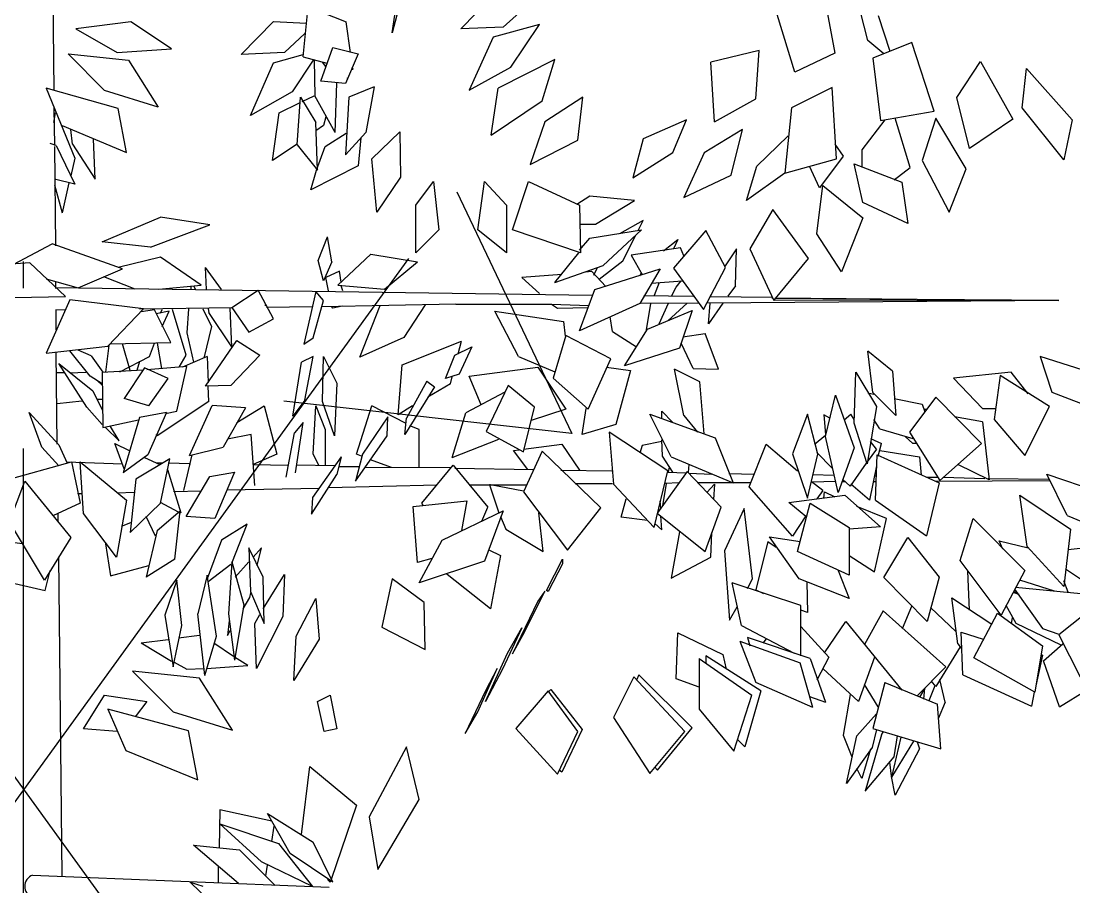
# Model space of a CAD drawing. Header units: millimetres. Extents: x 563079 to 571925, y 2063830 to 2067381.
# Drawn here: x 570927.71 to 570933.62, y 2066940.43 to 2066945.29 of the extents above; entities that cross this region are included whole.
import ezdxf

# ---------------------------------------------------------------- set-up
doc = ezdxf.new("R2010")
doc.units = ezdxf.units.MM
doc.header["$MEASUREMENT"] = 0
doc.linetypes.add('ACAD_ISO10W100', pattern=[18.5, 12, -3, 0.5, -3])
doc.layers.add('moi', color=7, linetype='Continuous')
doc.layers.add('SO', color=48, linetype='Continuous')

# ---------------------------------------------------------------- blocks, each defined once
blk = doc.blocks.new('fsdfasdfsdf')
at = {"color": 99, "linetype": 'ByBlock'}
for p, q in [((593215.89, 2069242.28), (593220.64, 2068804.33)), ((593457.9, 2068844.92), (593462.66, 2068876.13)), ((593465.63, 2068873.9), (593457.9, 2068844.92)), ((593506.07, 2068847.59), (593528.67, 2068870.78)), ((593558.4, 2068869.44), (593535.8, 2068848.93)), ((593791.5, 2068839.56), (593783.17, 2068871.67)), ((593395.47, 2068827.97), (593399.04, 2068863.2)), ((593399.04, 2068863.2), (593425.79, 2068852.5)), ((593740.36, 2068817.27), (593727.87, 2068857.85)), ((593762.36, 2068863.2), (593768.31, 2068830.64)), ((593274.76, 2068852.5), (593236.1, 2068847.59)), ((593303.3, 2068833.77), (593274.76, 2068852.5)), ((593352.06, 2068829.75), (593374.66, 2068852.94)), ((593374.66, 2068852.94), (593397.85, 2068851.61)), ((593428.77, 2068831.09), (593425.79, 2068852.5)), ((593561.37, 2068850.71), (593528.67, 2068841.79)), ((593541.15, 2068820.83), (593561.37, 2068850.71)), ((593798.63, 2068856.96), (593806.96, 2068831.98)), ((593236.1, 2068847.59), (593265.24, 2068831.09)), ((593396.66, 2068844.47), (593382.39, 2068831.09)), ((593535.8, 2068848.93), (593506.07, 2068847.59)), ((593528.67, 2068841.79), (593512.02, 2068804.78)), ((593802.8, 2068830.2), (593791.5, 2068839.56)), ((593822.42, 2068838.23), (593795.07, 2068827.08)), ((593837.88, 2068790.06), (593822.42, 2068838.23)), ((593230.75, 2068830.2), (593256.32, 2068804.33)), ((593230.75, 2068830.2), (593272.97, 2068825.74)), ((593265.24, 2068831.09), (593303.3, 2068833.77)), ((593382.39, 2068831.09), (593352.06, 2068829.75)), ((593374.66, 2068823.96), (593395.47, 2068829.75)), ((593395.47, 2068827.97), (593412.12, 2068823.51)), ((593407.95, 2068811.02), (593416.28, 2068834.66)), ((593416.28, 2068834.66), (593434.12, 2068830.2)), ((593434.12, 2068830.2), (593425.2, 2068809.24)), ((593715.38, 2068832.43), (593681.49, 2068824.4)), ((593713, 2068798.53), (593715.38, 2068832.43)), ((593768.31, 2068830.64), (593740.36, 2068817.27)), ((593272.97, 2068825.74), (593293.78, 2068792.74)), ((593358.6, 2068786.94), (593374.66, 2068823.96)), ((593402.6, 2068825.74), (593387.74, 2068803.44)), ((593403.2, 2068825.74), (593403.79, 2068800.76)), ((593411.52, 2068821.28), (593409.14, 2068824.4)), ((593430.55, 2068819.5), (593429.96, 2068820.83)), ((593512.02, 2068804.78), (593541.15, 2068820.83)), ((593572.08, 2068826.18), (593532.23, 2068806.12)), ((593563.16, 2068797.2), (593572.08, 2068826.18)), ((593683.87, 2068782.48), (593681.49, 2068824.4)), ((593795.07, 2068827.08), (593800.42, 2068783.37)), ((593853.93, 2068799.43), (593870.58, 2068824.85)), ((593870.58, 2068824.85), (593893.18, 2068784.26)), ((593426.98, 2068812.81), (593426.39, 2068813.25)), ((593426.39, 2068813.25), (593426.39, 2068812.81)), ((593429.36, 2068819.5), (593430.55, 2068819.5)), ((593899.72, 2068792.29), (593902.69, 2068819.94)), ((593902.69, 2068819.94), (593934.81, 2068783.82)), ((593215.29, 2068806.12), (593235.51, 2068757.06)), ((593265.84, 2068791.84), (593215.29, 2068806.12)), ((593425.2, 2068809.24), (593407.95, 2068811.02)), ((593418.06, 2068774.9), (593419.25, 2068809.68)), ((593426.39, 2068812.81), (593426.98, 2068812.81)), ((593445.42, 2068807.01), (593427.58, 2068799.87)), ((593445.42, 2068807.01), (593439.47, 2068774.9)), ((593527.48, 2068773.11), (593532.23, 2068806.12)), ((593766.52, 2068806.56), (593737.98, 2068792.29)), ((593769.5, 2068756.61), (593766.52, 2068806.56)), ((593293.78, 2068792.74), (593256.32, 2068804.33)), ((593387.74, 2068803.44), (593358.6, 2068786.94)), ((593391.3, 2068766.42), (593393.68, 2068799.87)), ((593393.68, 2068799.87), (593404.39, 2068782.03)), ((593394.87, 2068796.75), (593403.2, 2068800.76)), ((593418.06, 2068774.9), (593403.79, 2068800.76)), ((593427.58, 2068799.87), (593425.2, 2068759.29)), ((593591.7, 2068799.87), (593564.94, 2068782.48)), ((593588.13, 2068769.55), (593591.7, 2068799.87)), ((593683.87, 2068782.48), (593713, 2068798.53)), ((593862.85, 2068763.75), (593853.93, 2068799.43)), ((593220.64, 2068792.29), (593221.24, 2068765.98)), ((593271.78, 2068761.07), (593265.84, 2068791.84)), ((593378.82, 2068788.72), (593393.09, 2068795.86)), ((593527.48, 2068773.11), (593563.16, 2068797.2)), ((593737.98, 2068792.29), (593733.22, 2068746.35)), ((593928.86, 2068755.72), (593899.72, 2068792.29)), ((593220.64, 2068782.03), (593221.83, 2068788.72)), ((593374.06, 2068755.27), (593378.82, 2068788.72)), ((593411.52, 2068786.05), (593409.74, 2068779.8)), ((593664.24, 2068783.82), (593633.92, 2068770.44)), ((593654.73, 2068761.07), (593664.24, 2068783.82)), ((593803.39, 2068783.82), (593787.33, 2068762.86)), ((593800.42, 2068783.37), (593837.88, 2068790.06)), ((593821.23, 2068750.37), (593810.53, 2068785.15)), ((593839.07, 2068785.15), (593829.55, 2068755.27)), ((593860.48, 2068749.48), (593839.07, 2068785.15)), ((593893.18, 2068784.26), (593862.85, 2068763.75)), ((593934.81, 2068783.82), (593928.86, 2068755.72)), ((593226.59, 2068779.8), (593271.78, 2068761.07)), ((593233.73, 2068766.87), (593232.54, 2068777.13)), ((593405.58, 2068748.58), (593404.39, 2068782.03)), ((593409.74, 2068779.8), (593404.39, 2068776.24)), ((593564.94, 2068782.48), (593554.83, 2068752.6)), ((593703.49, 2068777.13), (593676.73, 2068760.63)), ((593695.76, 2068745.02), (593703.49, 2068777.13)), ((593249.78, 2068742.34), (593248.59, 2068770.44)), ((593410.93, 2068765.09), (593425.79, 2068774.45)), ((593425.2, 2068759.29), (593439.47, 2068774.9)), ((593435.9, 2068771.33), (593434.12, 2068751.71)), ((593443.63, 2068756.61), (593463.26, 2068775.34)), ((593463.26, 2068775.34), (593463.85, 2068743.68)), ((593554.83, 2068752.6), (593588.13, 2068769.55)), ((593633.92, 2068770.44), (593626.78, 2068743.23)), ((593713.6, 2068751.26), (593735.6, 2068772.67)), ((593222.43, 2068765.98), (593218.26, 2068767.32)), ((593221.24, 2068765.09), (593221.83, 2068695.51)), ((593222.43, 2068765.98), (593235.51, 2068738.77)), ((593233.73, 2068766.87), (593249.78, 2068742.34)), ((593391.3, 2068766.87), (593374.06, 2068755.27)), ((593391.3, 2068766.42), (593405.58, 2068748.58)), ((593404.98, 2068748.58), (593410.93, 2068765.09)), ((593768.31, 2068766.87), (593774.25, 2068758.4)), ((593787.33, 2068762.86), (593787.33, 2068750.81)), ((593235.51, 2068757.06), (593232.54, 2068744.57)), ((593447.2, 2068719.15), (593443.63, 2068756.61)), ((593626.78, 2068743.23), (593654.73, 2068761.07)), ((593676.73, 2068760.63), (593662.46, 2068729.41)), ((593733.22, 2068746.35), (593769.5, 2068756.61)), ((593774.25, 2068758.4), (593757.6, 2068736.1)), ((593829.55, 2068755.27), (593848.58, 2068719.15)), ((593434.12, 2068751.71), (593400.82, 2068734.76)), ((593400.82, 2068734.76), (593404.98, 2068748.58)), ((593706.46, 2068727.18), (593713.6, 2068751.26)), ((593757.6, 2068736.1), (593750.47, 2068751.26)), ((593781.98, 2068753.04), (593815.28, 2068740.11)), ((593787.93, 2068725.84), (593781.98, 2068753.04)), ((593809.93, 2068741.89), (593821.23, 2068750.37)), ((593848.58, 2068719.15), (593860.48, 2068749.48)), ((593235.51, 2068738.77), (593221.24, 2068742.34)), ((593231.35, 2068739.66), (593226.59, 2068718.7)), ((593463.85, 2068743.68), (593447.2, 2068719.15)), ((593474.55, 2068724.06), (593487.04, 2068740.56)), ((593487.04, 2068740.56), (593490.61, 2068706.66)), ((593517.96, 2068706.66), (593522.72, 2068740.56)), ((593522.72, 2068740.56), (593538.18, 2068724.06)), ((593542.34, 2068706.66), (593553.64, 2068740.56)), ((593553.64, 2068740.56), (593589.32, 2068724.06)), ((593662.46, 2068729.41), (593695.76, 2068745.02)), ((593733.22, 2068746.35), (593706.46, 2068727.18)), ((593815.28, 2068740.11), (593819.45, 2068711.12)), ((593221.24, 2068738.33), (593226.59, 2068718.7)), ((593755.82, 2068703.99), (593759.98, 2068737.88)), ((593759.98, 2068737.88), (593787.93, 2068715.14)), ((593596.46, 2068730.3), (593587.54, 2068724.5)), ((593627.97, 2068727.18), (593596.46, 2068730.3)), ((593600.62, 2068710.68), (593627.97, 2068727.18)), ((593819.45, 2068711.12), (593787.93, 2068725.84)), ((593474.55, 2068690.61), (593474.55, 2068724.06)), ((593538.18, 2068724.06), (593538.18, 2068690.61)), ((593589.32, 2068724.06), (593589.91, 2068690.61)), ((593724.9, 2068720.93), (593708.84, 2068693.28)), ((593749.87, 2068686.59), (593724.9, 2068720.93)), ((593254.54, 2068698.19), (593295.57, 2068715.58)), ((593288.43, 2068694.62), (593330.06, 2068710.23)), ((593330.06, 2068710.23), (593295.57, 2068715.58)), ((593589.32, 2068710.68), (593600.62, 2068710.68)), ((593633.92, 2068713.35), (593617.27, 2068703.99)), ((593630.35, 2068706.22), (593633.92, 2068713.35)), ((593787.93, 2068715.14), (593773.06, 2068677.23)), ((593490.61, 2068706.66), (593474.55, 2068690.61)), ((593538.18, 2068690.61), (593517.96, 2068706.66)), ((593589.91, 2068690.61), (593542.34, 2068706.66)), ((593596.46, 2068700.86), (593632.73, 2068706.66)), ((593632.73, 2068706.66), (593605.97, 2068681.69)), ((593619.65, 2068684.81), (593628.57, 2068702.65)), ((593677.92, 2068706.22), (593655.32, 2068679.9)), ((593691.6, 2068680.35), (593677.92, 2068706.22)), ((593773.06, 2068677.23), (593755.82, 2068703.99)), ((593192.7, 2068682.58), (593219.45, 2068696.85)), ((593268.81, 2068679.46), (593219.45, 2068696.85)), ((593288.43, 2068694.62), (593254.54, 2068698.19)), ((593406.17, 2068685.26), (593412.71, 2068701.76)), ((593415.69, 2068684.36), (593412.71, 2068701.76)), ((593589.32, 2068692.39), (593596.46, 2068700.86)), ((593648.19, 2068691.95), (593658.3, 2068699.97)), ((593658.3, 2068699.97), (593655.32, 2068693.28)), ((593443.04, 2068689.72), (593419.85, 2068667.86)), ((593443.04, 2068689.72), (593475.74, 2068684.36)), ((593572.08, 2068669.65), (593588.73, 2068690.61)), ((593660.08, 2068694.17), (593625.59, 2068688.82)), ((593625.59, 2068688.82), (593633.32, 2068675.44)), ((593662.46, 2068688.38), (593660.08, 2068694.17)), ((593699.33, 2068693.28), (593691, 2068680.8)), ((593698.73, 2068667.42), (593699.33, 2068693.28)), ((593708.84, 2068693.28), (593725.49, 2068657.16)), ((593203.99, 2068683.47), (593154.64, 2068679.9)), ((593228.97, 2068659.83), (593203.99, 2068683.47)), ((593295.57, 2068687.49), (593265.84, 2068680.35)), ((593324.11, 2068667.86), (593295.57, 2068687.49)), ((593338.38, 2068664.74), (593327.08, 2068680.35)), ((593327.68, 2068664.74), (593327.08, 2068680.35)), ((593409.74, 2068670.98), (593406.17, 2068685.26)), ((593415.69, 2068684.36), (593409.74, 2068670.98)), ((593452.55, 2068665.19), (593475.74, 2068684.36)), ((593572.08, 2068669.65), (593605.97, 2068681.69)), ((593619.65, 2068684.81), (593603, 2068671.88)), ((593676.14, 2068650.91), (593691.6, 2068680.35)), ((593725.49, 2068657.16), (593749.87, 2068686.59)), ((593237.89, 2068666.08), (593268.81, 2068679.46)), ((593277.73, 2068665.19), (593255.73, 2068673.66)), ((593421.04, 2068677.67), (593411.52, 2068673.21)), ((593413.31, 2068663.85), (593411.52, 2068673.21)), ((593422.23, 2068670.09), (593421.04, 2068677.67)), ((593576.83, 2068675.44), (593548.88, 2068673.21)), ((593548.88, 2068673.21), (593561.37, 2068662.06)), ((593593.48, 2068677.23), (593597.64, 2068677.67)), ((593597.64, 2068677.67), (593607.75, 2068666.97)), ((593599.43, 2068675), (593601.81, 2068679.9)), ((593600.02, 2068664.74), (593645.81, 2068679.46)), ((593645.81, 2068679.46), (593631.54, 2068654.93)), ((593631.54, 2068674.55), (593632.73, 2068676.78)), ((593655.32, 2068679.9), (593676.14, 2068650.91)), ((593215.29, 2068672.32), (593237.89, 2068666.08)), ((593221.83, 2068670.54), (593221.83, 2068665.63)), ((593598.24, 2068660.73), (593221.83, 2068666.08)), ((593237.29, 2068666.08), (593237.29, 2068666.08)), ((593294.38, 2068665.19), (593324.11, 2068667.86)), ((593316.97, 2068664.74), (593316.97, 2068666.97)), ((593318.76, 2068667.42), (593319.95, 2068664.74)), ((593419.85, 2068667.86), (593452.55, 2068665.19)), ((593423.42, 2068663.85), (593422.23, 2068667.42)), ((593639.86, 2068669.2), (593661.27, 2068670.98)), ((593645.22, 2068669.65), (593641.65, 2068660.73)), ((593654.14, 2068660.73), (593657.11, 2068666.52)), ((593657.11, 2068666.52), (593660.68, 2068670.98)), ((593698.73, 2068667.42), (593693.38, 2068660.28)), ((593180.8, 2068658.94), (593228.97, 2068659.83)), ((593345.52, 2068652.25), (593363.95, 2068664.29)), ((593374.66, 2068644.23), (593363.95, 2068664.29)), ((593404.39, 2068663.4), (593396.06, 2068626.39)), ((593409.74, 2068657.16), (593404.39, 2068663.4)), ((593589.32, 2068635.75), (593600.02, 2068664.74)), ((593634.51, 2068660.73), (593669, 2068660.28)), ((593680.89, 2068659.83), (593724.3, 2068659.39)), ((593681.49, 2068660.28), (593681.49, 2068661.17)), ((593724.3, 2068659.39), (593724.3, 2068658.5)), ((593726.68, 2068658.5), (593726.68, 2068658.94)), ((593726.68, 2068658.94), (593925.29, 2068657.16)), ((593925.29, 2068657.16), (593726.68, 2068658.5)), ((593231.94, 2068657.6), (593215.29, 2068620.14)), ((593221.83, 2068650.47), (593228.97, 2068650.91)), ((593283.68, 2068651.36), (593231.94, 2068657.6)), ((593258.7, 2068625.05), (593283.68, 2068651.36)), ((593280.7, 2068651.36), (593346.11, 2068652.25)), ((593295.57, 2068648.24), (593296.76, 2068650.91)), ((593313.41, 2068618.8), (593303.89, 2068650.91)), ((593315.19, 2068651.36), (593314, 2068634.41)), ((593325.3, 2068651.36), (593331.25, 2068638.87)), ((593328.87, 2068651.36), (593329.46, 2068648.69)), ((593345.52, 2068624.6), (593344.33, 2068651.81)), ((593345.52, 2068652.25), (593357.41, 2068634.86)), ((593368.71, 2068654.04), (593369.3, 2068653.59)), ((593402.01, 2068652.7), (593369.9, 2068652.25)), ((593402.6, 2068630.85), (593409.74, 2068657.16)), ((593502.5, 2068654.48), (593408.55, 2068652.7)), ((593416.28, 2068651.81), (593415.69, 2068652.7)), ((593422.82, 2068653.14), (593416.28, 2068651.81)), ((593435.31, 2068617.47), (593449.58, 2068653.59)), ((593481.1, 2068654.04), (593466.23, 2068631.29)), ((593502.5, 2068654.48), (593569.7, 2068654.48)), ((593569.7, 2068654.48), (593573.86, 2068651.81)), ((593569.7, 2068654.48), (593595.88, 2068653.51)), ((593573.86, 2068651.81), (593595.27, 2068652.25)), ((593631.54, 2068654.93), (593589.32, 2068635.75)), ((593672.57, 2068655.37), (593631.54, 2068654.93)), ((593636.3, 2068636.64), (593639.27, 2068654.93)), ((593645.22, 2068640.66), (593651.76, 2068655.37)), ((593664.84, 2068655.37), (593651.16, 2068642.89)), ((593925.29, 2068657.16), (593678.52, 2068655.37)), ((593689.81, 2068655.37), (593679.71, 2068640.66)), ((593679.71, 2068640.66), (593680.89, 2068655.37)), ((593726.09, 2068657.6), (593925.29, 2068657.16)), ((593222.43, 2068636.64), (593222.43, 2068650.47)), ((593291.41, 2068650.47), (593281.89, 2068649.13)), ((593302.7, 2068627.72), (593291.41, 2068650.47)), ((593301.51, 2068649.58), (593292.59, 2068647.79)), ((593296.76, 2068638.87), (593301.51, 2068649.58)), ((593345.52, 2068624.6), (593329.46, 2068648.69)), ((593357.41, 2068634.86), (593374.66, 2068644.23)), ((593546.51, 2068617.91), (593529.86, 2068649.58)), ((593529.86, 2068649.58), (593578.02, 2068642.44)), ((593612.51, 2068635.31), (593610.73, 2068645.56)), ((593636.89, 2068637.09), (593668.41, 2068650.02)), ((593668.41, 2068650.02), (593659.49, 2068623.71)), ((593331.25, 2068638.87), (593325.89, 2068616.57)), ((593578.02, 2068642.44), (593579.21, 2068632.18)), ((593620.84, 2068611.22), (593636.89, 2068637.09)), ((593314, 2068634.41), (593318.76, 2068613.9)), ((593327.08, 2068596.95), (593349.09, 2068629.06)), ((593349.09, 2068629.06), (593365.14, 2068618.8)), ((593396.06, 2068626.39), (593402.6, 2068630.85)), ((593466.23, 2068631.29), (593435.31, 2068617.47)), ((593465.04, 2068612.11), (593506.66, 2068628.62)), ((593504.29, 2068619.7), (593506.66, 2068628.62)), ((593579.81, 2068632.63), (593570.89, 2068602.75)), ((593611.32, 2068616.13), (593579.81, 2068632.63)), ((593612.51, 2068635.31), (593629.16, 2068624.6)), ((593661.87, 2068631.74), (593677.33, 2068633.97)), ((593686.84, 2068608.99), (593677.33, 2068633.97)), ((593215.29, 2068620.14), (593258.7, 2068625.05)), ((593246.21, 2068604.09), (593231.94, 2068621.93)), ((593246.81, 2068618.36), (593237.89, 2068622.37)), ((593259.29, 2068625.49), (593256.92, 2068606.76)), ((593258.7, 2068625.05), (593259.29, 2068625.49)), ((593260.48, 2068626.83), (593302.7, 2068627.72)), ((593274.16, 2068608.1), (593268.81, 2068626.83)), ((593287.84, 2068617.91), (593291.41, 2068627.28)), ((593293.19, 2068627.28), (593296.16, 2068609.44)), ((593501.91, 2068618.8), (593513.8, 2068624.6)), ((593513.8, 2068624.6), (593504.88, 2068605.43)), ((593659.49, 2068623.71), (593620.84, 2068611.22)), ((593669, 2068609.44), (593660.68, 2068627.28)), ((593808.74, 2068607.65), (593791.5, 2068621.48)), ((593795.07, 2068592.49), (593791.5, 2068621.48)), ((593223.02, 2068556.37), (593222.43, 2068620.59)), ((593246.81, 2068618.36), (593255.13, 2068606.76)), ((593267.03, 2068607.21), (593287.84, 2068617.91)), ((593280.7, 2068614.34), (593278.92, 2068608.1)), ((593308.65, 2068610.33), (593313.41, 2068618.8)), ((593328.27, 2068617.91), (593311.03, 2068610.33)), ((593328.27, 2068617.91), (593328.87, 2068599.63)), ((593365.14, 2068618.8), (593344.92, 2068597.4)), ((593388.33, 2068575.99), (593394.28, 2068613.9)), ((593402.6, 2068617.91), (593394.28, 2068613.9)), ((593396.66, 2068587.14), (593402.6, 2068617.91)), ((593409.14, 2068586.25), (593409.74, 2068617.91)), ((593409.74, 2068617.91), (593419.25, 2068599.18)), ((593495.37, 2068602.3), (593501.91, 2068618.8)), ((593546.51, 2068617.91), (593572.08, 2068607.21)), ((593595.27, 2068580.9), (593611.32, 2068616.13)), ((593953.83, 2068604.53), (593912.21, 2068617.91)), ((593912.21, 2068617.91), (593920.53, 2068592.94)), ((593227.78, 2068606.32), (593223.02, 2068606.32)), ((593224.21, 2068613.01), (593248, 2068593.83)), ((593243.83, 2068582.23), (593224.21, 2068613.01)), ((593231.94, 2068606.32), (593243.24, 2068606.76)), ((593254.54, 2068606.76), (593283.08, 2068608.55)), ((593254.54, 2068606.76), (593255.13, 2068567.96)), ((593284.27, 2068609.88), (593270, 2068588.48)), ((593300.92, 2068602.3), (593284.27, 2068609.88)), ((593314, 2068610.78), (593286.05, 2068608.55)), ((593306.87, 2068579.56), (593314, 2068610.78)), ((593462.07, 2068576.88), (593465.04, 2068612.11)), ((593512.02, 2068604.09), (593560.18, 2068610.33)), ((593560.18, 2068610.33), (593579.81, 2068580.9)), ((593608.35, 2068610.33), (593625, 2068608.1)), ((593625, 2068608.1), (593614.89, 2068570.19)), ((593662.46, 2068576.44), (593655.92, 2068608.99)), ((593673.76, 2068600.07), (593655.92, 2068608.99)), ((593669, 2068609.44), (593686.84, 2068608.99)), ((593781.98, 2068571.08), (593783.17, 2068606.76)), ((593783.17, 2068606.76), (593797.44, 2068582.68)), ((593808.74, 2068607.65), (593811.12, 2068576.44)), ((593891.99, 2068606.76), (593851.56, 2068602.75)), ((593903.88, 2068591.6), (593891.99, 2068606.76)), ((593254.54, 2068598.74), (593246.21, 2068604.09)), ((593254.54, 2068597.84), (593251.56, 2068600.52)), ((593287.24, 2068583.13), (593300.92, 2068602.3)), ((593419.25, 2068599.18), (593417.47, 2068562.17)), ((593482.28, 2068600.52), (593468.01, 2068574.65)), ((593482.28, 2068600.52), (593487.64, 2068596.51)), ((593504.88, 2068605.43), (593495.37, 2068602.3)), ((593498.93, 2068598.74), (593500.12, 2068603.64)), ((593520.34, 2068584.02), (593512.02, 2068604.09)), ((593570.89, 2068602.75), (593595.27, 2068580.9)), ((593676.73, 2068563.5), (593673.76, 2068600.07)), ((593851.56, 2068602.75), (593871.77, 2068581.34)), ((593884.26, 2068604.53), (593880.1, 2068573.76)), ((593918.75, 2068582.68), (593884.26, 2068604.53)), ((593248, 2068593.83), (593254.54, 2068580.45)), ((593344.92, 2068597.4), (593327.08, 2068596.95)), ((593329.46, 2068586.25), (593328.87, 2068596.95)), ((593487.64, 2068596.51), (593466.82, 2068563.06)), ((593498.93, 2068598.74), (593482.88, 2068589.37)), ((593536.99, 2068592.94), (593509.64, 2068578.22)), ((593539.37, 2068597.4), (593523.91, 2068565.29)), ((593536.4, 2068592.05), (593536.99, 2068592.94)), ((593557.8, 2068582.23), (593539.37, 2068597.4)), ((593795.66, 2068591.15), (593791.5, 2068592.05)), ((593795.07, 2068592.49), (593811.12, 2068576.44)), ((593920.53, 2068592.94), (593959.78, 2068577.77)), ((593223.02, 2068584.91), (593240.27, 2068586.69)), ((593250.97, 2068588.03), (593254.54, 2068588.03)), ((593287.24, 2068583.13), (593270, 2068588.48)), ((593329.46, 2068586.25), (593293.19, 2068562.17)), ((593396.66, 2068587.14), (593388.33, 2068575.99)), ((593417.47, 2068562.17), (593409.14, 2068586.25)), ((593761.77, 2068561.72), (593768.9, 2068590.71)), ((593768.9, 2068590.71), (593781.98, 2068553.69)), ((593809.93, 2068588.48), (593829.55, 2068584.46)), ((593839.07, 2068589.37), (593820.63, 2068564.84)), ((593829.55, 2068584.46), (593831.34, 2068579.11)), ((593871.18, 2068556.81), (593839.07, 2068589.37)), ((593203.4, 2068578.67), (593224.21, 2068555.92)), ((593212.32, 2068554.14), (593203.4, 2068578.67)), ((593254.54, 2068570.19), (593243.83, 2068582.23)), ((593299.73, 2068578.67), (593280.7, 2068575.1)), ((593299.73, 2068578.67), (593286.65, 2068548.79)), ((593299.14, 2068577.77), (593306.87, 2068579.56)), ((593315.79, 2068548.34), (593331.84, 2068583.57)), ((593355.03, 2068581.79), (593331.84, 2068583.57)), ((593355.03, 2068581.79), (593339.57, 2068554.14)), ((593349.09, 2068571.53), (593368.11, 2068583.13)), ((593368.11, 2068583.13), (593377.03, 2068549.23)), ((593402.6, 2068549.23), (593404.39, 2068583.13)), ((593404.39, 2068583.13), (593410.93, 2068566.62)), ((593432.93, 2068549.23), (593443.63, 2068583.13)), ((593467.42, 2068571.08), (593443.63, 2068583.13)), ((593472.18, 2068583.13), (593462.07, 2068576.88)), ((593500.12, 2068547), (593509.64, 2068578.22)), ((593550.07, 2068551.02), (593557.8, 2068582.23)), ((593579.81, 2068580.9), (593555.43, 2068572.87)), ((593591.1, 2068563.06), (593594.08, 2068581.34)), ((593653.54, 2068547.45), (593638.67, 2068577.33)), ((593638.67, 2068577.33), (593684.46, 2068560.83)), ((593647, 2068574.21), (593647, 2068579.56)), ((593647, 2068579.56), (593654.73, 2068571.53)), ((593749.28, 2068577.33), (593738.57, 2068549.68)), ((593756.41, 2068549.23), (593749.28, 2068577.33)), ((593764.74, 2068574.65), (593760.58, 2068576.88)), ((593760.58, 2068576.88), (593761.77, 2068563.06)), ((593774.85, 2068573.31), (593779.6, 2068577.33)), ((593781.98, 2068573.76), (593779.6, 2068577.33)), ((593797.44, 2068582.68), (593790.9, 2068542.54)), ((593830.74, 2068580.9), (593832.53, 2068580.9)), ((593871.77, 2068581.34), (593880.69, 2068581.34)), ((593901.51, 2068548.34), (593918.75, 2068582.68)), ((593255.13, 2068567.96), (593280.11, 2068573.31)), ((593280.7, 2068575.1), (593269.4, 2068536.3)), ((593395.47, 2068571.53), (593389.52, 2068564.39)), ((593390.12, 2068536.3), (593395.47, 2068571.53)), ((593454.93, 2068575.54), (593437.09, 2068549.23)), ((593454.34, 2068562.17), (593454.93, 2068575.54)), ((593466.82, 2068563.06), (593468.01, 2068574.65)), ((593614.89, 2068570.19), (593591.1, 2068563.06)), ((593662.46, 2068576.44), (593671.97, 2068564.84)), ((593790.9, 2068542.54), (593781.98, 2068571.08)), ((593799.82, 2068567.07), (593795.66, 2068573.76)), ((593871.77, 2068571.98), (593852.15, 2068575.54)), ((593871.77, 2068571.98), (593876.53, 2068531.39)), ((593880.1, 2068573.76), (593901.51, 2068548.34)), ((593256.92, 2068567.96), (593266.43, 2068558.6)), ((593266.43, 2068558.6), (593260.48, 2068568.85)), ((593293.19, 2068562.17), (593292.59, 2068563.06)), ((593359.19, 2068563.06), (593342.54, 2068559.94)), ((593361.57, 2068527.38), (593359.19, 2068563.06)), ((593383.57, 2068533.18), (593389.52, 2068564.39)), ((593410.93, 2068566.62), (593410.93, 2068541.2)), ((593432.34, 2068530.5), (593454.34, 2068562.17)), ((593476.93, 2068566.62), (593470.39, 2068569.3)), ((593476.93, 2068539.87), (593476.93, 2068566.62)), ((593523.91, 2068565.29), (593550.07, 2068551.02)), ((593651.16, 2068537.64), (593610.13, 2068564.84)), ((593610.13, 2068564.84), (593613.11, 2068528.27)), ((593754.03, 2068556.37), (593761.77, 2068562.61)), ((593799.82, 2068567.07), (593823.01, 2068560.38)), ((593820.63, 2068564.84), (593842.04, 2068530.95)), ((593224.21, 2068555.92), (593230.16, 2068542.99)), ((593263.46, 2068556.81), (593273.57, 2068551.91)), ((593270, 2068538.97), (593263.46, 2068556.81)), ((593500.12, 2068547), (593532.83, 2068559.94)), ((593550.07, 2068552.8), (593576.83, 2068556.37)), ((593576.83, 2068556.37), (593589.32, 2068538.08)), ((593633.32, 2068555.48), (593631.54, 2068550.12)), ((593647, 2068558.15), (593633.32, 2068555.48)), ((593647.59, 2068547.89), (593647, 2068559.49)), ((593684.46, 2068560.83), (593696.95, 2068529.16)), ((593708.25, 2068526.49), (593720.14, 2068556.37)), ((593720.14, 2068556.37), (593742.14, 2068537.64)), ((593770.68, 2068522.47), (593761.77, 2068561.72)), ((593793.28, 2068560.38), (593801.01, 2068556.81)), ((593797.44, 2068552.8), (593793.28, 2068558.15)), ((593798.63, 2068547.89), (593801.01, 2068556.81)), ((593823.01, 2068556.81), (593817.66, 2068561.72)), ((593825.39, 2068556.81), (593823.01, 2068556.81)), ((593842.04, 2068530.95), (593871.18, 2068556.81)), ((593224.21, 2068541.2), (593212.32, 2068554.14)), ((593286.65, 2068548.79), (593269.4, 2068536.3)), ((593317.57, 2068548.79), (593311.62, 2068523.81)), ((593315.79, 2068548.34), (593339.57, 2068554.14)), ((593377.03, 2068549.23), (593360.38, 2068542.1)), ((593422.23, 2068547.45), (593402.01, 2068518.9)), ((593406.77, 2068541.2), (593402.6, 2068549.23)), ((593422.23, 2068547.45), (593419.25, 2068534.96)), ((593437.09, 2068549.23), (593432.34, 2068530.5)), ((593436.5, 2068547.89), (593432.93, 2068549.23)), ((593542.94, 2068551.91), (593547.1, 2068552.35)), ((593553.05, 2068538.53), (593542.94, 2068551.91)), ((593563.16, 2068551.46), (593550.07, 2068522.92)), ((593604.19, 2068511.77), (593563.16, 2068551.46)), ((593654.73, 2068536.74), (593647.59, 2068547.89)), ((593653.54, 2068547.45), (593696.95, 2068529.16)), ((593738.57, 2068549.68), (593749.28, 2068518.46)), ((593749.28, 2068518.46), (593756.41, 2068549.23)), ((593766.52, 2068539.42), (593755.82, 2068550.57)), ((593781.98, 2068553.69), (593770.68, 2068522.47)), ((593797.44, 2068552.8), (593790.9, 2068543.88)), ((593796.85, 2068517.12), (593798.04, 2068548.79)), ((593798.04, 2068548.79), (593841.45, 2068529.16)), ((593799.82, 2068551.91), (593827.77, 2068547.45)), ((593827.77, 2068547.45), (593828.96, 2068534.51)), ((593186.15, 2068530.95), (593233.13, 2068543.88)), ((593229.56, 2068543.88), (593268.81, 2068542.54)), ((593233.13, 2068543.88), (593239.08, 2068514.89)), ((593239.08, 2068543.88), (593271.78, 2068517.12)), ((593241.46, 2068507.76), (593239.08, 2068543.88)), ((593302.11, 2068546.11), (593278.32, 2068531.84)), ((593284.27, 2068547), (593294.97, 2068542.1)), ((593296.76, 2068542.99), (593292.59, 2068542.99)), ((593295.57, 2068514.89), (593302.11, 2068546.11)), ((593316.38, 2068542.54), (593300.92, 2068542.99)), ((593316.38, 2068542.1), (593316.38, 2068542.54)), ((593360.38, 2068542.1), (593384.76, 2068541.65)), ((593417.47, 2068541.2), (593390.71, 2068541.65)), ((593420.44, 2068540.76), (593434.71, 2068540.76)), ((593438.88, 2068540.31), (593498.93, 2068539.87)), ((593442.44, 2068545.66), (593457.31, 2068540.31)), ((593478.72, 2068514.89), (593500.72, 2068541.65)), ((593500.72, 2068541.65), (593525.1, 2068512.22)), ((593651.76, 2068536.74), (593652.35, 2068540.31)), ((593666.03, 2068542.1), (593665.46, 2068536.54)), ((593790.31, 2068542.99), (593779.01, 2068526.93)), ((593790.9, 2068542.54), (593790.31, 2068542.99)), ((593790.9, 2068543.88), (593790.9, 2068542.54)), ((593797.44, 2068541.2), (593792.69, 2068517.12)), ((593876.53, 2068531.39), (593854.53, 2068542.1)), ((593300.33, 2068538.53), (593309.84, 2068508.2)), ((593313.41, 2068505.53), (593330.06, 2068533.62)), ((593330.06, 2068533.62), (593347.3, 2068536.74)), ((593347.3, 2068536.74), (593333.62, 2068504.19)), ((593401.41, 2068507.31), (593419.25, 2068534.96)), ((593501.91, 2068539.42), (593557.21, 2068538.53)), ((593576.24, 2068538.08), (593611.92, 2068537.64)), ((593641.65, 2068497.94), (593651.16, 2068537.64)), ((593664.84, 2068537.19), (593644.03, 2068508.2)), ((593650.94, 2068536.73), (593664.1, 2068536.16)), ((593688.62, 2068512.22), (593664.84, 2068537.19)), ((593665.9, 2068536.08), (593682.2, 2068535.38)), ((593693.98, 2068535.85), (593711.82, 2068535.41)), ((593752.85, 2068534.96), (593767.71, 2068534.51)), ((593796.03, 2068534.07), (593797.44, 2068534.07)), ((593832.57, 2068533.18), (593840.26, 2068533.18)), ((593844.42, 2068533.18), (593873.56, 2068532.28)), ((593931.24, 2068506.42), (593916.97, 2068535.41)), ((593916.97, 2068535.41), (593956.21, 2068522.03)), ((593189.72, 2068501.96), (593200.43, 2068530.5)), ((593200.43, 2068530.5), (593232.54, 2068490.81)), ((593278.32, 2068531.84), (593274.16, 2068494.38)), ((593341.95, 2068524.26), (593406.77, 2068525.59)), ((593407.95, 2068526.93), (593407.36, 2068526.49)), ((593413.31, 2068526.04), (593489.42, 2068527.82)), ((593512.02, 2068527.82), (593552.45, 2068527.82)), ((593526.88, 2068527.82), (593526.29, 2068527.82)), ((593526.29, 2068527.82), (593532.83, 2068508.2)), ((593550.07, 2068523.36), (593526.88, 2068527.82)), ((593586.35, 2068528.72), (593612.51, 2068528.72)), ((593613.11, 2068528.27), (593641.65, 2068497.94)), ((593649.97, 2068528.72), (593647.59, 2068513.11)), ((593659.08, 2068529.17), (593649.03, 2068528.73)), ((593709.44, 2068529.16), (593672.48, 2068529.16)), ((593678.52, 2068522.47), (593683.87, 2068528.27)), ((593683.87, 2068528.27), (593683.27, 2068517.57)), ((593738.57, 2068491.7), (593708.25, 2068526.49)), ((593759.98, 2068523.81), (593751.66, 2068530.05)), ((593768.96, 2068530.06), (593752.25, 2068529.61)), ((593773.43, 2068530.05), (593775.44, 2068530.05)), ((593779.01, 2068526.93), (593773.66, 2068531.84)), ((593792.69, 2068517.12), (593779.6, 2068528.27)), ((593795.24, 2068530.05), (593797.33, 2068530.05)), ((593841.45, 2068529.16), (593832.53, 2068492.15)), ((593838.47, 2068530.51), (593918.75, 2068530.95)), ((593875.94, 2068532.28), (593918.16, 2068531.84)), ((593918.75, 2068531.39), (593918.16, 2068531.84)), ((593918.16, 2068531.84), (593918.16, 2068531.84)), ((593240.27, 2068521.58), (593237.29, 2068521.58)), ((593277.13, 2068522.47), (593265.24, 2068522.03)), ((593305.08, 2068522.92), (593305.08, 2068523.81)), ((593324.11, 2068523.36), (593305.08, 2068522.92)), ((593402.01, 2068518.9), (593401.41, 2068507.31)), ((593550.07, 2068522.92), (593580.99, 2068481.89)), ((593618.46, 2068505.08), (593622.03, 2068518.01)), ((593736.2, 2068515.34), (593775.44, 2068520.69)), ((593759.98, 2068523.81), (593755.82, 2068518.01)), ((593760.58, 2068518.46), (593761.17, 2068522.92)), ((593761.17, 2068522.92), (593768.31, 2068519.35)), ((593775.44, 2068520.69), (593800.42, 2068498.39)), ((593903.29, 2068484.56), (593897.94, 2068520.69)), ((593897.94, 2068520.69), (593933.62, 2068496.61)), ((593239.08, 2068514.89), (593220.05, 2068505.97)), ((593271.78, 2068517.12), (593264.65, 2068476.98)), ((593274.16, 2068494.38), (593295.57, 2068514.89)), ((593308.06, 2068508.65), (593295.57, 2068515.34)), ((593472.77, 2068512.66), (593510.23, 2068516.68)), ((593475.74, 2068473.42), (593472.77, 2068512.66)), ((593479.91, 2068513.11), (593478.72, 2068514.89)), ((593510.23, 2068516.68), (593506.66, 2068495.71)), ((593520.94, 2068502.4), (593525.1, 2068512.22)), ((593580.99, 2068481.89), (593604.19, 2068511.77)), ((593646.41, 2068511.32), (593645.81, 2068516.68)), ((593677.33, 2068481), (593688.62, 2068512.22)), ((593704.68, 2068511.32), (593691, 2068481.44)), ((593710.63, 2068461.82), (593704.68, 2068511.32)), ((593748.09, 2068505.53), (593736.2, 2068515.34)), ((593742.14, 2068481), (593751.06, 2068514.89)), ((593751.06, 2068514.89), (593778.42, 2068497.94)), ((593804.58, 2068504.19), (593783.77, 2068512.66)), ((593796.85, 2068517.12), (593832.53, 2068492.15)), ((593223.62, 2068507.76), (593223.62, 2068501.83)), ((593264.65, 2068476.98), (593241.46, 2068507.76)), ((593292, 2068491.7), (593285.46, 2068505.53)), ((593293.19, 2068495.71), (593309.24, 2068509.54)), ((593305.68, 2068475.64), (593309.24, 2068509.54)), ((593308.65, 2068508.2), (593308.06, 2068508.65)), ((593309.84, 2068508.2), (593308.65, 2068508.2)), ((593333.62, 2068504.19), (593313.41, 2068505.53)), ((593492.99, 2068489.02), (593535.8, 2068509.54)), ((593535.8, 2068509.54), (593522.72, 2068474.31)), ((593534.02, 2068505.53), (593537.59, 2068496.61)), ((593563.75, 2068481), (593560.78, 2068508.2)), ((593636.89, 2068502.85), (593618.46, 2068505.08)), ((593644.03, 2068508.2), (593644.03, 2068507.76)), ((593644.03, 2068507.76), (593677.33, 2068481)), ((593647, 2068496.16), (593646.41, 2068505.97)), ((593748.09, 2068505.97), (593738.57, 2068491.7)), ((593796.25, 2068466.73), (593804.58, 2068504.19)), ((593856.31, 2068474.75), (593865.23, 2068504.19)), ((593865.23, 2068504.19), (593901.51, 2068467.62)), ((593931.24, 2068506.42), (593968.7, 2068490.81)), ((593214.1, 2068460.93), (593189.72, 2068501.96)), ((593268.21, 2068498.84), (593274.76, 2068501.51)), ((593293.19, 2068495.71), (593285.46, 2068463.16)), ((593356.22, 2068500.17), (593338.38, 2068489.02)), ((593345.52, 2068472.97), (593356.22, 2068500.17)), ((593537.59, 2068496.61), (593563.75, 2068481)), ((593647, 2068496.16), (593642.24, 2068500.62)), ((593800.42, 2068498.39), (593778.42, 2068496.61)), ((593778.42, 2068497.94), (593778.42, 2068464.5)), ((593933.62, 2068496.61), (593928.86, 2068456.47)), ((593198.64, 2068486.35), (593183.18, 2068488.58)), ((593232.54, 2068490.81), (593214.1, 2068460.93)), ((593338.38, 2068489.02), (593328.27, 2068461.82)), ((593476.93, 2068459.14), (593492.99, 2068489.02)), ((593659.49, 2068494.82), (593653.54, 2068462.27)), ((593681.49, 2068476.98), (593682.08, 2068494.38)), ((593743.33, 2068461.82), (593722.52, 2068491.25)), ((593722.52, 2068491.25), (593743.93, 2068488.13)), ((593802.8, 2068462.71), (593819.45, 2068490.81)), ((593819.45, 2068490.81), (593841.45, 2068463.16)), ((593886.04, 2068482.78), (593883.67, 2068488.58)), ((593883.67, 2068488.58), (593903.88, 2068483.67)), ((593256.92, 2068486.35), (593260.48, 2068464.05)), ((593357.41, 2068483.67), (593358.6, 2068452.9)), ((593367.52, 2068463.16), (593357.41, 2068483.67)), ((593366.33, 2068483.67), (593360.38, 2068476.98)), ((593363.36, 2068471.19), (593366.33, 2068483.67)), ((593525.69, 2068482.33), (593534.02, 2068478.32)), ((593691, 2068481.44), (593694.57, 2068432.83)), ((593721.33, 2068488.13), (593713, 2068454.24)), ((593721.33, 2068488.13), (593727.28, 2068484.12)), ((593778.42, 2068464.5), (593742.14, 2068481)), ((593928.86, 2068456.47), (593903.29, 2068484.56)), ((593965.13, 2068485.9), (593931.83, 2068482.33)), ((593226.59, 2068253.55), (593224.21, 2068477.43)), ((593305.68, 2068475.64), (593285.46, 2068463.16)), ((593345.52, 2068473.86), (593343.14, 2068437.29)), ((593345.52, 2068473.86), (593353.84, 2068443.53)), ((593357.41, 2068473.86), (593347.9, 2068463.16)), ((593485.85, 2068476.09), (593475.74, 2068473.42)), ((593522.72, 2068474.31), (593476.93, 2068459.14)), ((593534.02, 2068478.32), (593526.88, 2068440.86)), ((593566.13, 2068453.79), (593577.43, 2068475.64)), ((593577.43, 2068475.64), (593577.43, 2068472.52)), ((593653.54, 2068462.27), (593681.49, 2068476.98)), ((593778.42, 2068478.32), (593796.25, 2068466.73)), ((593884.86, 2068436.4), (593856.31, 2068474.75)), ((593214.7, 2068453.79), (593218.26, 2068467.62)), ((593260.48, 2068464.05), (593287.24, 2068471.19)), ((593328.87, 2068460.04), (593344.92, 2068472.08)), ((593577.43, 2068472.52), (593567.32, 2068452.9)), ((593770.68, 2068467.62), (593778.42, 2068447.99)), ((593862.85, 2068439.97), (593861.66, 2068467.17)), ((593901.51, 2068467.62), (593884.86, 2068436.4)), ((593930.05, 2068468.96), (593941.94, 2068460.93)), ((593165.94, 2068464.94), (593214.7, 2068453.79)), ((593306.87, 2068460.93), (593298.54, 2068436.4)), ((593310.43, 2068429.26), (593306.87, 2068460.93)), ((593328.27, 2068464.5), (593321.73, 2068437.29)), ((593334.81, 2068421.68), (593328.27, 2068464.5)), ((593367.52, 2068440.86), (593382.39, 2068464.94)), ((593368.11, 2068430.6), (593367.52, 2068463.16)), ((593382.39, 2068464.94), (593381.2, 2068435.51)), ((593457.9, 2068461.82), (593450.77, 2068427.93)), ((593480.5, 2068445.32), (593457.9, 2068461.82)), ((593496.56, 2068464.94), (593496.56, 2068465.39)), ((593526.88, 2068440.86), (593496.56, 2068464.94)), ((593702.9, 2068429.26), (593696.35, 2068459.14)), ((593744.52, 2068443.09), (593696.35, 2068459.14)), ((593707.06, 2068455.13), (593710.63, 2068461.82)), ((593778.42, 2068447.99), (593743.33, 2068461.82)), ((593748.68, 2068459.59), (593749.28, 2068438.18)), ((593833.12, 2068431.94), (593802.8, 2068462.71)), ((593841.45, 2068463.16), (593833.12, 2068431.94)), ((593922.32, 2068453.35), (593897.94, 2068460.93)), ((593931.83, 2068452.45), (593928.86, 2068460.48)), ((593358.6, 2068452.01), (593358.01, 2068448.89)), ((593358.6, 2068452.9), (593368.11, 2068430.6)), ((593550.67, 2068424.36), (593564.94, 2068453.35)), ((593564.94, 2068453.35), (593560.18, 2068446.21)), ((593567.32, 2068452.9), (593566.13, 2068453.79)), ((593713, 2068454.24), (593718.36, 2068451.56)), ((593893.18, 2068452.45), (593897.34, 2068451.12)), ((593896.75, 2068451.56), (593893.78, 2068452.9)), ((593894.37, 2068454.68), (593913.99, 2068427.03)), ((593894.96, 2068456.02), (593940.75, 2068451.56)), ((593896.15, 2068451.12), (593896.75, 2068451.56)), ((593358.01, 2068448.89), (593353.25, 2068440.86)), ((593390.71, 2068421.68), (593404.39, 2068447.99)), ((593404.39, 2068447.99), (593406.77, 2068419.45)), ((593481.1, 2068412.32), (593480.5, 2068445.32)), ((593560.18, 2068446.21), (593542.34, 2068409.19)), ((593854.53, 2068416.33), (593850.37, 2068448.44)), ((593850.37, 2068448.44), (593878.31, 2068430.16)), ((593954.43, 2068445.76), (593925.29, 2068422.57)), ((593326.49, 2068394.03), (593321.73, 2068437.29)), ((593343.14, 2068437.29), (593347.3, 2068404.73)), ((593353.84, 2068443.53), (593347.3, 2068404.73)), ((593361.57, 2068430.6), (593365.14, 2068436.84)), ((593694.57, 2068432.83), (593699.92, 2068442.2)), ((593744.52, 2068407.86), (593744.52, 2068443.09)), ((593749.28, 2068438.18), (593744.52, 2068439.97)), ((593802.2, 2068439.52), (593789.12, 2068415.88)), ((593846.2, 2068400.27), (593802.2, 2068439.52)), ((593815.88, 2068427.03), (593822.42, 2068442.64)), ((593853.34, 2068424.8), (593835.5, 2068441.75)), ((593865.83, 2068406.52), (593882.48, 2068437.74)), ((593882.48, 2068437.74), (593913.99, 2068414.99)), ((593895.56, 2068430.6), (593888.42, 2068443.09)), ((593298.54, 2068436.4), (593304.49, 2068400.27)), ((593304.49, 2068400.27), (593310.43, 2068429.26)), ((593343.73, 2068432.38), (593342.54, 2068422.13)), ((593362.76, 2068398.94), (593361.57, 2068430.6)), ((593381.2, 2068435.51), (593362.76, 2068398.94)), ((593702.9, 2068429.26), (593739.76, 2068409.64)), ((593761.17, 2068410.09), (593776.04, 2068431.94)), ((593776.04, 2068431.94), (593815.28, 2068383.77)), ((593892.59, 2068434.61), (593891.99, 2068430.6)), ((593927.08, 2068415.44), (593895.56, 2068430.6)), ((593322.92, 2068422.13), (593308.06, 2068420.34)), ((593342.54, 2068422.13), (593344.33, 2068425.7)), ((593450.77, 2068427.93), (593481.1, 2068412.32)), ((593548.88, 2068427.48), (593535.21, 2068398.49)), ((593538.78, 2068409.64), (593548.88, 2068427.48)), ((593542.34, 2068409.19), (593550.67, 2068424.36)), ((593657.11, 2068391.8), (593658.3, 2068423.91)), ((593658.3, 2068423.91), (593689.81, 2068408.75)), ((593744.52, 2068428.37), (593764.14, 2068406.96)), ((593858.1, 2068394.48), (593856.91, 2068424.36)), ((593856.91, 2068424.36), (593872.37, 2068419.45)), ((593913.99, 2068427.03), (593925.29, 2068423.02)), ((593925.29, 2068422.57), (593947.89, 2068378.42)), ((593300.92, 2068419.01), (593281.89, 2068416.78)), ((593303.3, 2068403.84), (593281.89, 2068416.78)), ((593326.49, 2068394.03), (593334.81, 2068421.68)), ((593346.71, 2068407.41), (593333.03, 2068416.78)), ((593388.93, 2068390.46), (593390.71, 2068421.68)), ((593406.77, 2068419.45), (593388.93, 2068390.46)), ((593701.71, 2068418.11), (593713, 2068389.12)), ((593701.71, 2068418.11), (593743.93, 2068402.95)), ((593707.06, 2068420.79), (593708.84, 2068414.99)), ((593751.06, 2068406.07), (593707.06, 2068420.79)), ((593720.14, 2068419.9), (593717.76, 2068416.78)), ((593854.53, 2068416.33), (593856.91, 2068413.21)), ((593913.99, 2068414.99), (593908.64, 2068382.44)), ((593914.59, 2068404.29), (593928.26, 2068416.33)), ((593523.31, 2068375.75), (593538.78, 2068409.64)), ((593716.57, 2068383.33), (593677.92, 2068407.86)), ((593677.92, 2068407.86), (593677.92, 2068402.5)), ((593689.81, 2068408.75), (593692.19, 2068398.49)), ((593856.31, 2068414.1), (593839.07, 2068386.45)), ((593913.99, 2068408.3), (593909.24, 2068386.9)), ((593913.99, 2068408.3), (593912.8, 2068408.3)), ((593912.8, 2068408.3), (593913.99, 2068408.3)), ((593305.08, 2068403.4), (593314, 2068398.49)), ((593327.68, 2068398.94), (593356.82, 2068401.17)), ((593356.82, 2068401.17), (593347.3, 2068406.96)), ((593673.16, 2068406.07), (593710.03, 2068380.21)), ((593673.16, 2068406.07), (593673.16, 2068370.39)), ((593752.85, 2068371.73), (593743.93, 2068402.95)), ((593751.06, 2068406.07), (593761.77, 2068375.3)), ((593764.14, 2068406.96), (593755.82, 2068390.91)), ((593796.25, 2068406.96), (593784.96, 2068375.75)), ((593825.99, 2068379.76), (593846.2, 2068400.27)), ((593908.64, 2068382.44), (593865.83, 2068406.52)), ((593925.89, 2068372.18), (593914.59, 2068404.29)), ((593322.92, 2068392.25), (593275.94, 2068397.15)), ((593275.94, 2068397.15), (593304.49, 2068368.61)), ((593314, 2068398.49), (593325.89, 2068398.94)), ((593346.11, 2068355.68), (593322.92, 2068392.25)), ((593517.96, 2068368.61), (593531.64, 2068398.94)), ((593531.64, 2068398.94), (593523.31, 2068383.33)), ((593535.21, 2068398.49), (593523.31, 2068375.75)), ((593627.38, 2068393.14), (593613.11, 2068364.6)), ((593663.06, 2068354.78), (593627.38, 2068393.14)), ((593630.94, 2068394.48), (593629.16, 2068390.91)), ((593668.41, 2068357.46), (593630.94, 2068394.48)), ((593784.96, 2068375.75), (593759.98, 2068398.94)), ((593858.1, 2068394.48), (593906.26, 2068372.62)), ((593673.16, 2068386), (593657.11, 2068391.8)), ((593752.85, 2068371.73), (593713, 2068389.12)), ((593798.63, 2068372.18), (593789.12, 2068387.79)), ((593803.39, 2068389.12), (593795.07, 2068357.01)), ((593803.39, 2068389.12), (593840.26, 2068373.96)), ((593814.09, 2068385.56), (593813.5, 2068384.67)), ((593814.09, 2068384.22), (593814.09, 2068385.56)), ((593831.34, 2068385.11), (593827.77, 2068378.87)), ((593830.74, 2068377.53), (593831.34, 2068385.11)), ((593838.47, 2068386.9), (593834.31, 2068376.19)), ((593839.07, 2068386.45), (593836.1, 2068390.02)), ((593845.61, 2068375.3), (593842.04, 2068391.35)), ((593241.46, 2068356.57), (593256.32, 2068380.21)), ((593256.32, 2068380.21), (593286.05, 2068375.75)), ((593405.58, 2068375.75), (593414.5, 2068380.21)), ((593414.5, 2068380.21), (593419.25, 2068356.57)), ((593523.31, 2068383.33), (593509.04, 2068353.45)), ((593567.32, 2068383.33), (593544.72, 2068357.01)), ((593567.32, 2068382.44), (593569.1, 2068384.22)), ((593588.13, 2068354.78), (593567.32, 2068383.33)), ((593569.1, 2068384.22), (593591.1, 2068356.12)), ((593697.54, 2068340.96), (593710.03, 2068380.21)), ((593716.57, 2068383.33), (593705.27, 2068344.08)), ((593750.47, 2068379.31), (593761.77, 2068375.3)), ((593779.01, 2068380.65), (593774.25, 2068352.11)), ((593908.05, 2068382.44), (593906.26, 2068372.62)), ((593925.89, 2068372.18), (593944.91, 2068383.77)), ((593315.19, 2068355.23), (593258.7, 2068370.39)), ((593258.7, 2068370.39), (593271.19, 2068341.41)), ((593286.05, 2068375.75), (593277.73, 2068365.04)), ((593410.33, 2068354.78), (593405.58, 2068375.75)), ((593673.16, 2068370.39), (593697.54, 2068340.96)), ((593842.64, 2068342.74), (593840.26, 2068373.96)), ((593845.61, 2068375.3), (593840.85, 2068363.7)), ((593304.49, 2068368.61), (593346.11, 2068355.68)), ((593509.04, 2068353.45), (593517.96, 2068368.61)), ((593613.11, 2068364.6), (593638.67, 2068325.35)), ((593783.77, 2068351.66), (593797.44, 2068367.27)), ((593265.24, 2068354.78), (593241.46, 2068356.57)), ((593419.25, 2068356.57), (593410.33, 2068354.78)), ((593544.72, 2068357.01), (593573.86, 2068324.9)), ((593591.1, 2068356.12), (593576.83, 2068326.24)), ((593644.03, 2068327.58), (593668.41, 2068357.46)), ((593797.44, 2068356.12), (593794.47, 2068343.64)), ((593795.07, 2068357.01), (593842.64, 2068342.74)), ((593797.44, 2068356.12), (593797.44, 2068356.12)), ((593321.73, 2068320.89), (593315.19, 2068355.23)), ((593573.86, 2068324.9), (593588.13, 2068354.78)), ((593638.67, 2068325.35), (593663.06, 2068354.78)), ((593699.92, 2068349.43), (593705.27, 2068344.08)), ((593774.25, 2068352.11), (593780.2, 2068336.95)), ((593776.63, 2068318.21), (593783.77, 2068351.66)), ((593801.01, 2068352.55), (593789.71, 2068312.86)), ((593801.01, 2068352.55), (593802.2, 2068354.34)), ((593814.69, 2068350.77), (593808.15, 2068322.67)), ((593823.61, 2068348.09), (593808.15, 2068322.67)), ((593809.93, 2068336.95), (593812.31, 2068351.66)), ((593271.19, 2068341.41), (593321.73, 2068320.89)), ((593468.01, 2068344.08), (593441.85, 2068295.02)), ((593476.93, 2068307.06), (593468.01, 2068344.08)), ((593794.47, 2068343.64), (593776.63, 2068318.21)), ((593793.28, 2068342.3), (593787.33, 2068321.78)), ((593827.77, 2068342.74), (593810.53, 2068310.19)), ((593825.99, 2068347.65), (593827.77, 2068342.74)), ((593789.71, 2068312.86), (593809.93, 2068336.95)), ((593808.15, 2068323.57), (593806.96, 2068333.38)), ((593394.28, 2068282.54), (593400.22, 2068330.26)), ((593400.22, 2068330.26), (593432.93, 2068303.05)), ((593576.83, 2068326.24), (593575.05, 2068327.58)), ((593644.03, 2068327.58), (593642.24, 2068329.81)), ((593787.33, 2068321.78), (593783.77, 2068328.92)), ((593808.15, 2068323.12), (593808.15, 2068323.57)), ((593810.53, 2068310.19), (593808.15, 2068323.12)), ((593447.8, 2068258.01), (593476.93, 2068307.06)), ((593337.19, 2068299.93), (593336.6, 2068273.17)), ((593373.47, 2068291.9), (593337.19, 2068299.93)), ((593386.55, 2068269.16), (593370.49, 2068297.25)), ((593370.49, 2068297.25), (593402.6, 2068277.18)), ((593432.93, 2068303.05), (593415.09, 2068250.87)), ((593366.33, 2068263.36), (593337.19, 2068290.12)), ((593337.19, 2068290.12), (593378.22, 2068276.29)), ((593441.85, 2068295.02), (593447.8, 2068258.01)), ((593373.47, 2068277.63), (593375.25, 2068288.33)), ((593394.28, 2068282.09), (593394.28, 2068282.54)), ((593350.27, 2068248.2), (593318.76, 2068274.95)), ((593318.76, 2068274.95), (593350.87, 2068271.83)), ((593378.22, 2068276.29), (593402.01, 2068245.97)), ((593416.28, 2068249.09), (593402.6, 2068277.18)), ((593350.87, 2068271.83), (593375.84, 2068246.86)), ((593416.28, 2068249.09), (593386.55, 2068269.16)), ((593336, 2068260.24), (593336, 2068249.09)), ((593402.01, 2068245.97), (593366.33, 2068263.36)), ((593369.3, 2068253.55), (593370.49, 2068261.13)), ((593205.78, 2068253.99), (593413.9, 2068245.52)), ((593347.9, 2068218.76), (593316.38, 2068249.09)), ((593316.38, 2068249.09), (593325.3, 2068246.41)), ((593414.5, 2068249.09), (593412.71, 2068250.87)), ((593414.5, 2068249.98), (593414.5, 2068249.09))]:
    blk.add_line(p, q, dxfattribs=at)
blk.add_lwpolyline([(593205.78, 2068253.99, 0.695555), (593205.78, 2068238.38, -0.168178)], format="xyb", dxfattribs=at)

msp = doc.modelspace()

# ---------------------------------------------------------------- linework, layer by layer
at = {"layer": 'moi', "color": 5, "linetype": 'ACAD_ISO10W100', "ltscale": 0.3}
msp.add_line((570927.72639, 2066878.24444), (570927.72639, 2066944.3703), dxfattribs=at)
at = {"layer": 'moi', "color": 5, "linetype": 'ACAD_ISO10W100', "ltscale": 0.5}
for points in [[(570929.21175, 2066938.93502), (570925.29754, 2066944.33495), (570924.65324, 2066942.97904), (570926.26858, 2066943.16092)], [(570926.3669, 2066939.10172), (570930.15721, 2066944.33495), (570930.80151, 2066942.97904), (570929.18616, 2066943.16092)]]:
    msp.add_lwpolyline(points, dxfattribs=at)

# ---------------------------------------------------------------- block references
at = {"layer": 'SO', "color": 5, "xscale": 0.007999999914318323, "yscale": 0.007999999914318323, "zscale": 0.007999999914318323}
msp.add_blockref('fsdfasdfsdf', (566182.13012, 2050394.4683), dxfattribs=at)

doc.saveas('drawing.dxf')
